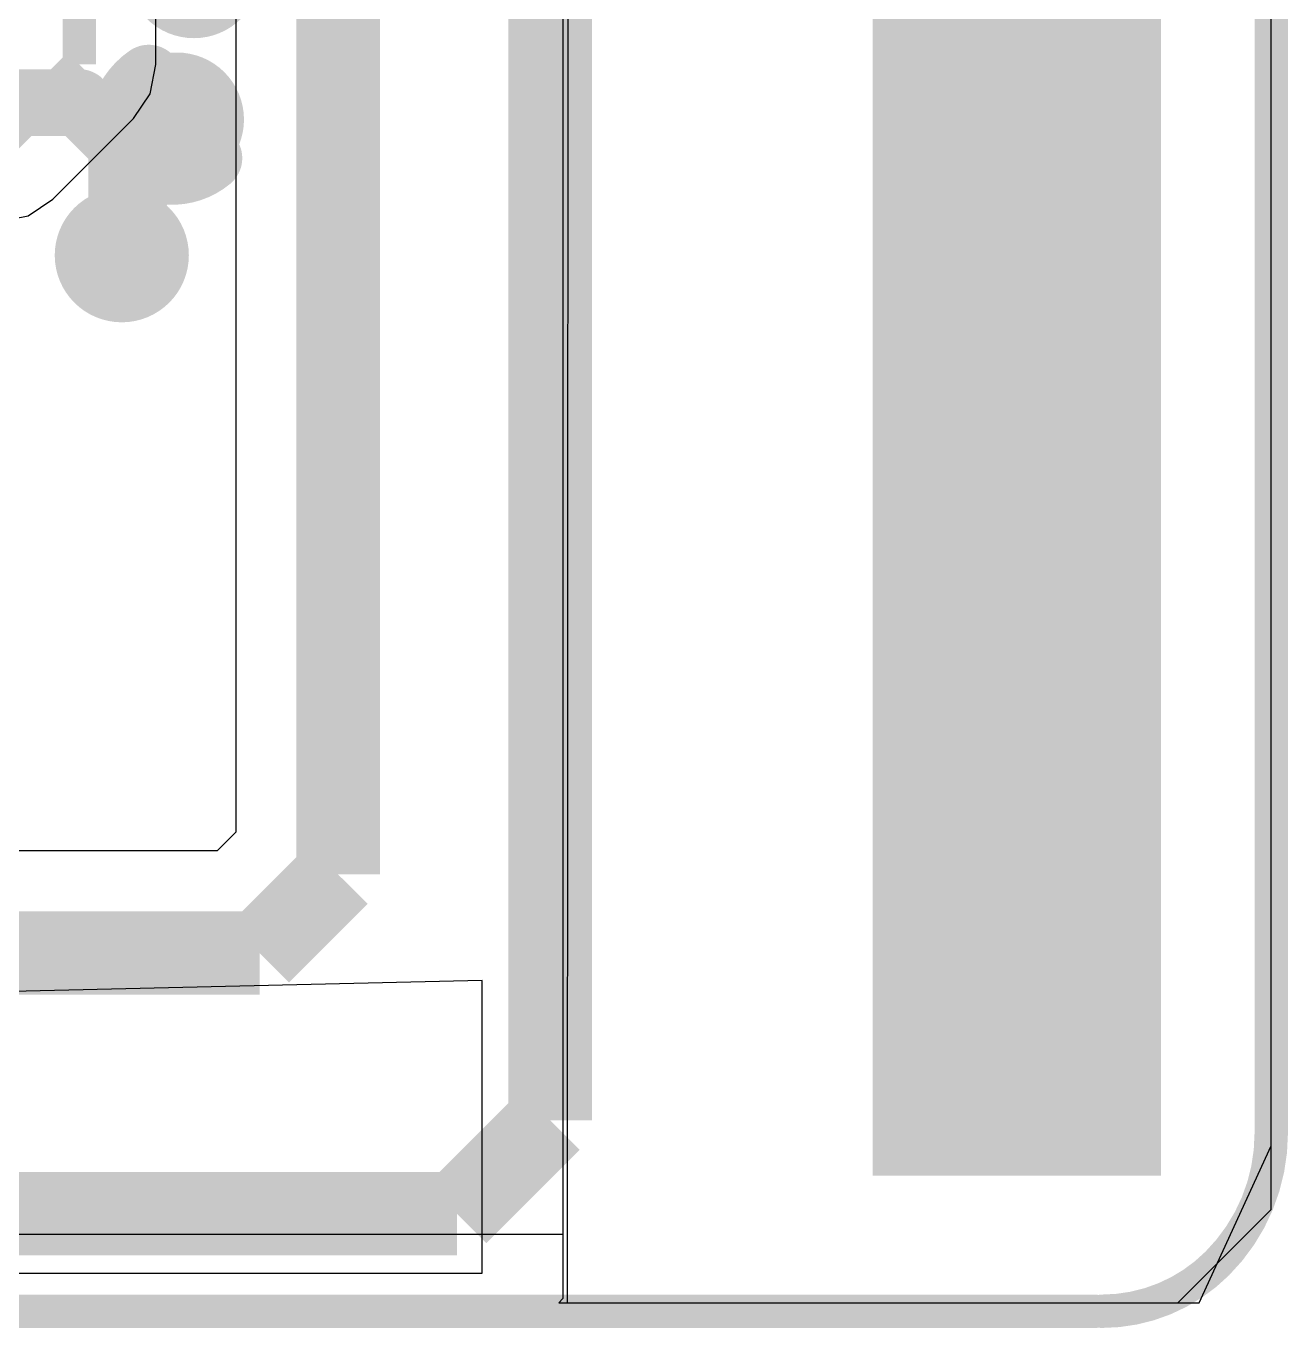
# Model space of a CAD drawing. Extents: x 81 to 196, y 150 to 213.
# Drawn here: x 188.18 to 195.74, y 149.8 to 157.6 of the extents above; entities that cross this region are included whole.
import ezdxf

# ---------------------------------------------------------------- set-up
doc = ezdxf.new("R2010")
doc.units = 0
doc.header["$MEASUREMENT"] = 0
for name, color, linetype in [('BOTTOMLAYER', 5, 'CONTINUOUS'), ('BOTTOMPASTE', 16, 'CONTINUOUS'), ('BOTTOMSOLDER', 6, 'CONTINUOUS'), ('KEEPOUTLAYER', 6, 'CONTINUOUS'), ('TOPLAYER', 1, 'CONTINUOUS')]:
    doc.layers.add(name, color=color, linetype=linetype)

msp = doc.modelspace()

# ---------------------------------------------------------------- linework, layer by layer
at = {"layer": 'BOTTOMLAYER'}
for p, q in [((191.449574, 213.096226), (191.424174, 149.951826)), ((195.640574, 150.891626), (195.640574, 212.562826)), ((189.440818, 158.230072), (189.440818, 152.770619)), ((189.440818, 152.770619), (189.32858, 152.658381)), ((189.32858, 152.658381), (171.993174, 152.658381)), ((190.916174, 151.882226), (171.993174, 151.434874)), ((190.916174, 150.129626), (190.916174, 151.882226)), ((195.208774, 149.951826), (195.640574, 150.891626)), ((172.018574, 150.129626), (190.916174, 150.129626)), ((191.424174, 149.951826), (195.208774, 149.951826))]:
    msp.add_line(p, q, dxfattribs=at)
for points, const_width in [([(191.322574, 151.044026), (191.322574, 162.728026)], 0.499999), ([(190.052571, 152.517223), (190.052571, 158.841826)], 0.499999), ([(188.503174, 157.140026), (185.658374, 157.140026)], 0.399999), ([(188.757174, 156.886026), (188.503174, 157.140026)], 0.399999), ([(188.757174, 156.225626), (188.757174, 156.886026)], 0.399999), ([(189.581976, 152.046627), (190.052571, 152.517223)], 0.499999), ([(189.581976, 152.046627), (150.035573, 152.046627)], 0.499999), ([(190.763774, 150.485226), (191.322574, 151.044026)], 0.499999), ([(190.763774, 150.485226), (148.599774, 150.485226)], 0.499999)]:
    msp.add_lwpolyline(points, dxfattribs=dict(at, const_width=const_width))
for points, const_width in [([(188.757174, 156.981367, -0.248332), (188.918685, 157.286505)], 0.399999), ([(189.02363, 157.115477, -0.386876), (188.503187, 157.140016)], 0.399999), ([(188.757174, 156.225664, -0.248332), (189.143605, 156.955734)], 0.399999), ([(189.278606, 156.807276, -0.386876), (188.814019, 156.829181)], 0.399999), ([(188.757174, 156.708467, -0.198912), (188.615752, 156.367048)], 0.2), ([(188.757174, 156.708467, -0.198912), (188.615752, 156.367048)], 0.2), ([(188.757174, 156.708467, -0.198912), (188.615752, 156.367048)], 0.2), ([(188.757174, 156.708467, -0.198912), (188.615752, 156.367048)], 0.2), ([(188.757174, 156.708467, -0.198912), (188.615752, 156.367048)], 0.2), ([(188.757174, 156.708467, -0.198912), (188.615752, 156.367048)], 0.2), ([(188.898596, 156.367048, -0.198912), (188.757174, 156.708467)], 0.2), ([(188.898596, 156.367048, -0.198912), (188.757174, 156.708467)], 0.2), ([(188.898596, 156.367048, -0.198912), (188.757174, 156.708467)], 0.2), ([(188.898596, 156.367048, -0.198912), (188.757174, 156.708467)], 0.2), ([(188.898596, 156.367048, -0.198912), (188.757174, 156.708467)], 0.2), ([(188.898596, 156.367048, -0.198912), (188.757174, 156.708467)], 0.2)]:
    msp.add_lwpolyline(points, format="xyb", dxfattribs=dict(at, const_width=const_width))
for points, const_width in [([(188.918685, 157.186505, 1), (188.918685, 157.386505, 1)], 0.2), ([(188.503187, 157.040016, 1), (188.503187, 157.240016, 1)], 0.2), ([(189.087374, 156.888426, 1), (189.087374, 157.188426, 1)], 0.299999), ([(189.02363, 157.015477, 1), (189.02363, 157.215477, 1)], 0.2), ([(188.757174, 156.881368, 1), (188.757174, 157.081367, 1)], 0.2), ([(189.143605, 156.855734, 1), (189.143605, 157.055734, 1)], 0.2), ([(188.814019, 156.729181, 1), (188.814019, 156.929181, 1)], 0.2), ([(189.278606, 156.707276, 1), (189.278606, 156.907276, 1)], 0.2), ([(188.757174, 156.658467, 1), (188.757174, 156.758467, 1)], 0.1), ([(188.757174, 156.658467, 1), (188.757174, 156.758467, 1)], 0.1), ([(188.757174, 156.658467, 1), (188.757174, 156.758467, 1)], 0.1), ([(188.757174, 156.658467, 1), (188.757174, 156.758467, 1)], 0.1), ([(188.757174, 156.658467, 1), (188.757174, 156.758467, 1)], 0.1), ([(188.757174, 156.658467, 1), (188.757174, 156.758467, 1)], 0.1), ([(188.757174, 156.658467, 1), (188.757174, 156.758467, 1)], 0.1), ([(188.757174, 156.658467, 1), (188.757174, 156.758467, 1)], 0.1), ([(188.757174, 156.658467, 1), (188.757174, 156.758467, 1)], 0.1), ([(188.757174, 156.658467, 1), (188.757174, 156.758467, 1)], 0.1), ([(188.757174, 156.658467, 1), (188.757174, 156.758467, 1)], 0.1), ([(188.757174, 156.658467, 1), (188.757174, 156.758467, 1)], 0.1), ([(188.757174, 156.075626, 1), (188.757174, 156.375626, 1)], 0.299999), ([(188.615752, 156.317048, 1), (188.615752, 156.417048, 1)], 0.1), ([(188.615752, 156.317048, 1), (188.615752, 156.417048, 1)], 0.1), ([(188.615752, 156.317048, 1), (188.615752, 156.417048, 1)], 0.1), ([(188.615752, 156.317048, 1), (188.615752, 156.417048, 1)], 0.1), ([(188.615752, 156.317048, 1), (188.615752, 156.417048, 1)], 0.1), ([(188.615752, 156.317048, 1), (188.615752, 156.417048, 1)], 0.1), ([(188.757174, 156.125664, 1), (188.757174, 156.325664, 1)], 0.2), ([(188.898596, 156.317048, 1), (188.898596, 156.417048, 1)], 0.1), ([(188.898596, 156.317048, 1), (188.898596, 156.417048, 1)], 0.1), ([(188.898596, 156.317048, 1), (188.898596, 156.417048, 1)], 0.1), ([(188.898596, 156.317048, 1), (188.898596, 156.417048, 1)], 0.1), ([(188.898596, 156.317048, 1), (188.898596, 156.417048, 1)], 0.1), ([(188.898596, 156.317048, 1), (188.898596, 156.417048, 1)], 0.1)]:
    msp.add_lwpolyline(points, format="xyb", close=True, dxfattribs=dict(at, const_width=const_width))
msp.add_solid([(194.980174, 150.713826), (194.980174, 189.931426), (193.252974, 150.713826), (193.252974, 189.931426)], dxfattribs=at)
at = {"layer": 'BOTTOMPASTE'}
msp.add_solid([(194.980174, 150.713826), (194.980174, 189.880626), (193.252974, 150.713826), (193.252974, 189.880626)], dxfattribs=at)
at = {"layer": 'BOTTOMSOLDER', "const_width": 0.401599}
for points in [[(189.188974, 157.726626, 1), (189.188974, 158.128226, 1)], [(189.087374, 156.837626, 1), (189.087374, 157.239226, 1)], [(188.757174, 156.024826, 1), (188.757174, 156.426426, 1)]]:
    msp.add_lwpolyline(points, format="xyb", close=True, dxfattribs=at)
at = {"layer": 'BOTTOMSOLDER'}
msp.add_solid([(194.980174, 150.713826), (194.980174, 189.931426), (193.252974, 150.713826), (193.252974, 189.931426)], dxfattribs=at)
at = {"layer": 'KEEPOUTLAYER', "const_width": 0.2}
for points in [[(195.640574, 150.967826), (195.640574, 211.846211)], [(194.268974, 149.901026), (82.844589, 149.901026)], [(194.600668, 149.901026), (194.268974, 149.901026)]]:
    msp.add_lwpolyline(points, dxfattribs=at)
for points in [[(195.640574, 150.967826, -0.198912), (195.317285, 150.187337)], [(195.317285, 150.187337, -0.198912), (194.626068, 149.901026)]]:
    msp.add_lwpolyline(points, format="xyb", dxfattribs=at)
at = {"layer": 'KEEPOUTLAYER', "const_width": 0.1}
for points in [[(195.640574, 150.917826, 1), (195.640574, 151.017826, 1)], [(195.317285, 150.137337, 1), (195.317285, 150.237337, 1)], [(195.317285, 150.137337, 1), (195.317285, 150.237337, 1)], [(194.626068, 149.851026, 1), (194.626068, 149.951026, 1)]]:
    msp.add_lwpolyline(points, format="xyb", close=True, dxfattribs=at)
at = {"layer": 'TOPLAYER'}
for p, q in [((191.398774, 213.043331), (191.398774, 149.977226)), ((191.398774, 212.584515), (191.398774, 150.359841)), ((195.640574, 150.510626), (195.640574, 212.410426)), ((188.961989, 157.368626), (188.961989, 168.112826)), ((188.927064, 157.193046), (188.961989, 157.368626)), ((188.827606, 157.044194), (188.927064, 157.193046)), ((188.345006, 156.561594), (188.827606, 157.044194)), ((188.196157, 156.462136), (188.345006, 156.561594)), ((188.020574, 156.427211), (188.196157, 156.462136)), ((195.081774, 149.951826), (195.640574, 150.510626)), ((191.398774, 150.359841), (172.043974, 150.359841)), ((191.398774, 149.977226), (191.373374, 149.951826)), ((191.373374, 149.951826), (195.081774, 149.951826))]:
    msp.add_line(p, q, dxfattribs=at)
at = {"layer": 'TOPLAYER', "const_width": 0.2}
for points in [[(188.503174, 157.368626), (188.503174, 168.112826)], [(188.020574, 156.886026), (188.503174, 157.368626)]]:
    msp.add_lwpolyline(points, dxfattribs=at)

doc.saveas('drawing.dxf')
